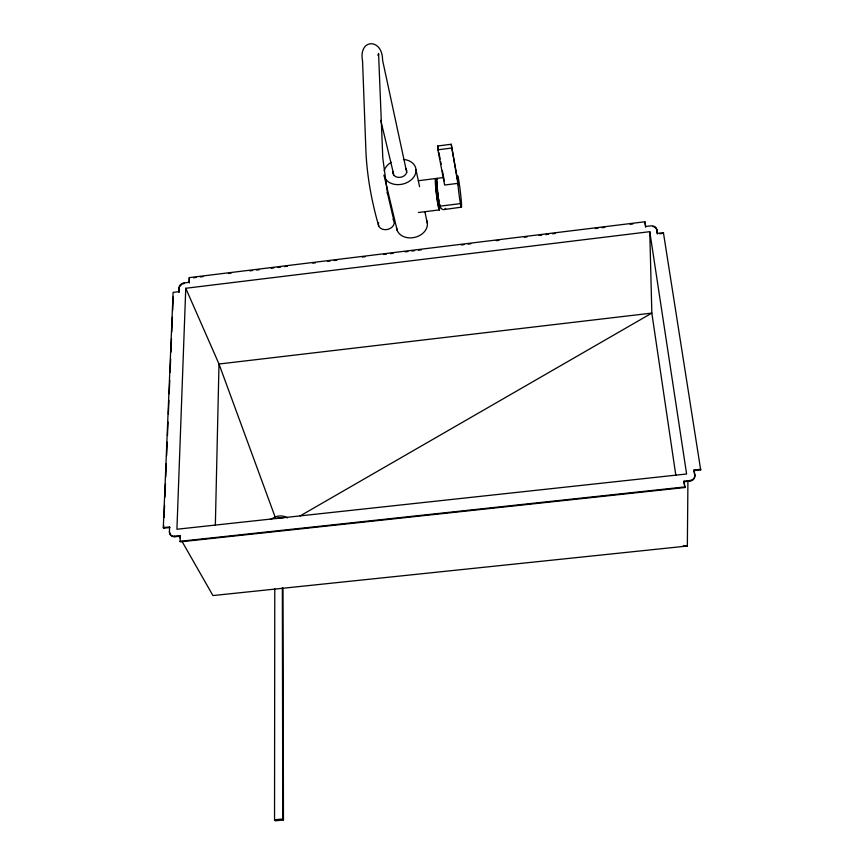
<?xml version="1.0" encoding="UTF-8"?>
<svg xmlns="http://www.w3.org/2000/svg" width="864" height="864" viewBox="0 0 864 864"><rect width="100%" height="100%" fill="white"/><g stroke="black" fill="none" stroke-linecap="round" stroke-linejoin="round"><path stroke-width="1.3" d="M283.003 588.114L283.457 820.055L275.26 820.8L274.536 819.752L274.774 588.913M683.986 481.766L683.996 481.162L689.774 480.535A5.821 4.99 0.9 0 0 694.796 474.952L694.03 470.016L700.704 469.292L700.682 469.897L694.019 470.621L694.786 475.556A5.821 4.99 0.9 0 1 689.764 481.14L683.986 481.766L684.86 487.523L180.23 541.847L180.122 535.594L174.658 536.177A5.659 4.709 -28.6 0 1 169.398 531.857L169.592 526.954L163.296 527.634L173.102 292.378L178.848 291.676L179.14 292.313L179.01 287.593A5.108 3.942 -21.6 0 1 184.129 282.917L189.097 282.312L189.378 282.96L189.259 277.625L644.911 221.778L645.624 226.487L650.851 225.85A5.281 4.126 -4.2 0 1 656.705 229.284L657.342 233.377L663.412 232.643L700.682 469.897M684.86 487.523L683.996 481.162M181.98 541.328L212.933 595.566L687.355 546.026L687.928 480.827M689.764 481.14L689.774 480.535M694.019 470.621L694.03 470.016M694.786 475.556L694.796 474.952M215.341 525.452L219.002 364.014L185.76 288.274L649.771 231.671L686.61 473.99L176.926 529.243L185.76 288.274M189.097 282.312L189.259 277.625M178.848 291.676L179.01 287.593M169.592 526.954L169.906 527.504L163.62 528.185L163.728 525.496M164.063 517.439L164.57 505.343M164.905 497.275L165.467 483.84M165.737 477.122L166.298 463.687M166.633 455.62L167.195 442.184M167.476 435.467L168.026 422.021M168.361 413.964L168.923 400.518M169.204 393.8L169.754 380.365M170.089 372.298L170.651 358.862M170.932 352.145L171.493 338.71M171.763 331.981L172.379 317.207M172.66 310.489L173.221 297.043M406.75 172.444L382.558 60.134C382.655 37.919 358.204 38.34 362.556 61.096L365.915 151.038C367.016 176.396 371.682 201.474 378.659 225.85M393.044 171.439L392.882 172.832M406.739 172.487C405.032 177.422 397.699 179.107 393.984 175.457M378.659 54.4L378.097 55.48L378.572 53.482L382.795 158.036L387.58 193.784L387.331 192.575L393.919 220.774M270.454 519.437L275.594 516.769A13.543 11.815 -26.1 0 1 287.507 517.882M300.121 515.916L651.834 313.103L649.771 231.671M444.269 209.52L461.452 207.155M451.213 144.256L457.855 183.362L444.636 185.036L437.897 149.807L437.638 145.994L451.213 144.256L457.574 179.593M437.897 149.807L451.494 148.068M418.36 180.716L435.456 178.556M436.838 178.384L443.318 177.563M460.436 203.612L439.69 206.204A16.621 5.864 84.7 0 0 445.662 208.418M418.489 212.501L439.441 209.887M193.558 277.776L196.236 277.441M200.254 276.955L202.932 276.62M228.377 273.51L231.055 273.175M249.815 270.886L252.493 270.551M256.511 270.065L259.189 269.73M271.242 268.25L273.92 267.926M277.938 267.43L280.616 267.106M284.634 266.609L287.312 266.285M312.768 263.164L315.446 262.84M327.499 261.36L330.178 261.036M334.195 260.539L336.874 260.215M362.318 257.094L364.997 256.77M383.746 254.47L386.435 254.146M390.452 253.649L393.131 253.325M405.184 251.845L407.862 251.521M411.88 251.024L414.558 250.7M418.576 250.204L421.254 249.88M461.441 244.955L464.119 244.62M468.137 244.134L470.815 243.799M496.26 240.689L498.938 240.354M524.383 237.244L527.062 236.909M539.125 235.44L541.804 235.105M545.821 234.619L548.5 234.284M552.517 233.798L555.196 233.464M595.372 228.539L598.05 228.215M602.068 227.718L604.757 227.394M630.202 224.273L632.88 223.949M659.783 233.777L662.213 233.474M169.852 533.65A5.648 4.709 -28.6 0 0 174.982 536.728L180.436 536.144M179.917 541.307L684.86 486.929M274.536 819.752L282.755 818.996L283.457 820.055M683.305 545.854L687.355 546.026M439.754 206.269L439.69 206.204A15.854 1.004 83.1 0 1 436.946 185.663A15.854 1.004 83.1 0 1 437.53 179.809M405.821 168.469L406.901 171.018M393.952 175.424L380.743 120.323M163.296 527.634L163.62 528.185M169.398 531.857L169.711 532.408A5.648 4.709 -28.6 0 0 169.733 533.034M174.658 536.177L174.982 536.728M178.686 535.561L180.004 537.872M184.129 282.917L184.41 283.565A5.108 3.942 -21.6 0 0 183.125 283.856M275.13 516.985L219.002 364.014L651.834 313.103L675.853 475.459M384.793 178.448L397.213 230.504M392.893 172.876L393.196 174.204M416.027 169.895L419.591 186.71M424.894 211.702L427.41 223.582M437.638 145.994L438.383 149.915M438.88 152.518L440.132 159.052M440.629 161.665L441.126 164.279M442.379 170.813L444.377 181.256M439.571 204.304L439.646 206.215L439.528 204.379A13.381 0.853 83.1 0 0 440.51 207.295M656.705 229.284L657.353 234.068M645.646 227.178L644.911 221.778M663.412 232.643L663.422 233.334M282.355 587.758L282.755 818.996M439.074 201.841A13.381 0.853 83.1 0 1 438.588 198.763M438.437 197.662A13.381 0.853 83.1 0 1 437.713 191.862M437.594 190.728A13.381 0.853 83.1 0 1 437.022 181.591M439.582 206.993A15.854 1.015 83.1 0 1 438.08 205.47A15.854 1.015 83.1 0 1 435.521 185.263A15.854 1.015 83.1 0 1 436.158 179.982M439.258 205.027A13.381 0.864 83.1 0 1 437.195 198.871A13.381 0.864 83.1 0 1 435.769 181.008M393.066 219.348A8.057 6.242 -14 0 1 387.558 229.446A8.057 6.242 -14 0 1 378.562 222.599M426.686 220.493A15.617 12.139 -13.1 0 1 414.655 237.395A15.617 12.139 -13.1 0 1 396.533 227.405M403.434 159.44A16.319 12.398 -13.2 0 1 412.214 178.934A16.319 12.398 -13.2 0 1 384.944 178.135M384.48 177.152A16.319 12.398 -13.2 0 1 383.897 175.068M384.188 170.705A16.319 12.398 -13.2 0 1 391.327 162.227M276.383 518.53A13.522 11.545 -24.4 0 1 283.198 517.795M179.734 286.632A5.108 3.942 -21.6 0 1 180.047 286.114M180.414 285.628A5.108 3.942 -21.6 0 1 180.868 285.185M181.364 284.774A5.108 3.942 -21.6 0 1 181.915 284.407M652.914 226.606A5.27 4.126 -4.2 0 1 653.562 226.757M654.739 227.275A5.27 4.126 -4.2 0 1 656.716 229.975M457.985 184.853L457.51 178.546A15.876 0.81 83.2 0 1 459.81 187.38A15.876 0.81 83.2 0 1 461.311 207.166A15.876 0.81 83.2 0 1 457.985 184.853"/></g></svg>
